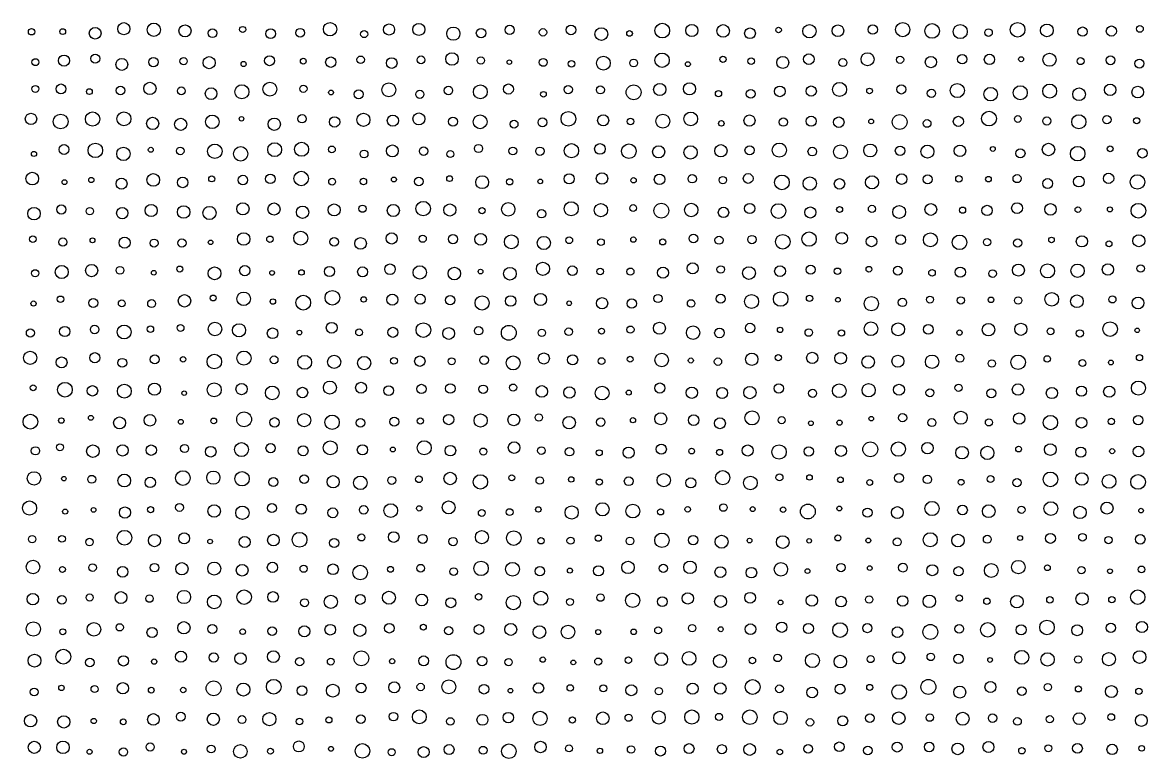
# Model space of a CAD drawing. Extents: x -295 to 305, y -195 to 205.
# Drawn here: x 5.3 to 80.5, y 105.4 to 154.6 of the extents above; entities that cross this region are included whole.
import ezdxf

# ---------------------------------------------------------------- set-up
doc = ezdxf.new("R2010")
doc.units = 0

msp = doc.modelspace()

# ---------------------------------------------------------------- linework, layer by layer
at = {"layer": 'VIA'}
for centre, radius in [((5.9372, 153.9882), 0.2149), ((8.0164, 153.999), 0.1956), ((10.1874, 153.8931), 0.3927), ((12.0998, 154.194), 0.4075), ((14.1066, 154.1244), 0.4439), ((16.1927, 154.0458), 0.4045), ((18.0276, 153.8898), 0.2916), ((20.049, 154.1417), 0.2048), ((21.9223, 153.8586), 0.3265), ((23.8944, 153.9272), 0.2885), ((25.8868, 154.1586), 0.4456), ((29.8367, 154.1392), 0.37), ((31.8237, 154.1447), 0.4002), ((34.1309, 153.8634), 0.4449), ((35.9818, 153.8987), 0.314), ((37.8978, 154.1151), 0.3083), ((40.1242, 153.9507), 0.2502), ((41.9966, 154.1127), 0.3208), ((44.0271, 153.8322), 0.4259), ((48.0953, 154.0703), 0.4932), ((50.0746, 154.0744), 0.4054), ((52.1696, 154.046), 0.4199), ((53.9627, 153.8873), 0.3588), ((55.8753, 154.1061), 0.1838), ((57.9379, 154.0261), 0.4475), ((59.839, 154.0572), 0.3902), ((62.1713, 154.1378), 0.3178), ((64.1742, 154.1329), 0.4742), ((66.138, 154.0449), 0.4886), ((68.0201, 153.9998), 0.4702), ((69.9092, 153.9318), 0.2536), ((71.8565, 154.1204), 0.4895), ((73.8093, 154.0803), 0.4264), ((76.1965, 154.0001), 0.3097), ((78.1229, 154.0379), 0.3384), ((80.0259, 154.1833), 0.2299), ((28.17, 153.8337), 0.236), ((45.9117, 153.8772), 0.1907), ((6.1921, 151.9565), 0.23), ((8.1045, 152.0616), 0.3731), ((10.1902, 152.1919), 0.3013), ((11.9709, 151.8073), 0.3974), ((14.0841, 151.9594), 0.3175), ((16.0997, 152.0228), 0.2421), ((17.8027, 151.9226), 0.4064), ((20.1096, 151.833), 0.1707), ((21.8449, 152.0536), 0.3342), ((24.1003, 152.023), 0.1947), ((25.9391, 151.9557), 0.3465), ((27.9346, 152.1193), 0.2468), ((30.0104, 151.8978), 0.3549), ((31.9742, 152.1117), 0.2591), ((34.04, 152.1716), 0.42), ((35.9742, 152.0706), 0.2471), ((37.8763, 151.9578), 0.153), ((40.1386, 151.9405), 0.2614), ((42.0294, 151.8441), 0.2239), ((44.1623, 151.8879), 0.4616), ((46.184, 151.9006), 0.2618), ((48.0861, 152.0839), 0.4795), ((49.8122, 151.8219), 0.1647), ((52.1571, 152.1453), 0.2143), ((54.04, 152.0299), 0.2222), ((56.1527, 151.9413), 0.4052), ((57.8936, 152.159), 0.3546), ((60.1727, 151.9266), 0.2655), ((61.8238, 152.1525), 0.4353), ((63.9969, 152.1205), 0.2441), ((66.0563, 151.9595), 0.3732), ((68.1507, 152.1543), 0.315), ((69.9708, 152.1404), 0.3454), ((72.0893, 152.1539), 0.1662), ((73.9901, 152.1181), 0.439), ((76.0655, 152.0257), 0.2329), ((78.0639, 152.0839), 0.2958), ((79.997, 151.8619), 0.2995), ((7.9025, 150.1659), 0.3327), ((13.8453, 150.1989), 0.4136), ((19.9945, 149.9756), 0.4732), ((21.8687, 150.1533), 0.4623), ((24.1076, 150.1768), 0.2414), ((29.8229, 150.1011), 0.4661), ((35.9389, 149.9694), 0.4629), ((37.8122, 150.1593), 0.3379), ((46.1833, 149.9414), 0.4971), ((47.9331, 150.1302), 0.4102), ((49.9238, 150.1735), 0.4055), ((59.9489, 150.1307), 0.4707), ((64.0813, 150.1369), 0.3111), ((67.8213, 150.0593), 0.4715), ((73.9973, 150.0224), 0.4662), ((78.0411, 150.1081), 0.3804), ((6.1901, 150.1655), 0.2358), ((9.8012, 149.9851), 0.1941), ((11.886, 150.0642), 0.2877), ((15.9486, 150.0361), 0.2623), ((17.9368, 149.8519), 0.3922), ((25.9553, 149.9271), 0.1602), ((27.8068, 149.8089), 0.3023), ((31.8937, 149.8056), 0.275), ((33.8026, 150.0594), 0.2837), ((40.1538, 149.8094), 0.187), ((41.8098, 150.1196), 0.2803), ((43.9662, 150.1038), 0.2652), ((51.8592, 149.8506), 0.2102), ((54.0122, 149.8355), 0.2946), ((55.9543, 150.0029), 0.3552), ((58.0588, 150.0246), 0.3415), ((61.9544, 150.0306), 0.1875), ((66.0941, 149.8705), 0.2792), ((70.0466, 149.8138), 0.4524), ((72.0338, 149.9129), 0.4692), ((75.9651, 149.8121), 0.4231), ((79.8852, 149.9527), 0.3915), ((5.8956, 148.1592), 0.3819), ((7.8797, 147.9856), 0.493), ((10.0142, 148.1508), 0.4783), ((12.1108, 148.1627), 0.466), ((14.0308, 147.861), 0.407), ((15.9032, 147.8006), 0.4066), ((18.0161, 147.9665), 0.4522), ((19.9707, 148.1699), 0.1508), ((22.1632, 147.8095), 0.4125), ((24.0186, 148.1707), 0.2759), ((26.1937, 147.9558), 0.3467), ((28.1198, 148.0995), 0.4381), ((30.0873, 148.0454), 0.3753), ((31.8289, 148.1614), 0.4004), ((34.1024, 147.9774), 0.3042), ((35.9201, 147.9723), 0.4635), ((40.0904, 147.9321), 0.2978), ((41.8245, 148.1645), 0.493), ((44.1494, 148.0642), 0.3704), ((45.9809, 147.9831), 0.2191), ((48.1385, 148.0142), 0.463), ((50.001, 148.1593), 0.4577), ((53.9295, 148.0517), 0.3733), ((56.1922, 147.949), 0.2769), ((58.054, 148.0033), 0.3382), ((59.8989, 147.9402), 0.3534), ((63.9668, 147.9563), 0.4956), ((67.8927, 147.9962), 0.3376), ((69.9445, 148.1832), 0.4939), ((71.8694, 148.1567), 0.2253), ((73.8039, 148.0221), 0.2686), ((75.9482, 147.9701), 0.4733), ((77.8202, 148.1095), 0.2777), ((79.8168, 148.0373), 0.2064), ((38.1894, 147.8084), 0.2644), ((52.0486, 147.86), 0.1853), ((62.0634, 147.994), 0.1604), ((65.8031, 147.8594), 0.2598), ((6.095, 145.8196), 0.1734), ((8.1064, 146.1159), 0.3301), ((10.1986, 146.0563), 0.4864), ((12.0742, 145.8204), 0.4492), ((13.9044, 146.0985), 0.1641), ((15.8775, 146.0206), 0.2544), ((18.1855, 145.9955), 0.4819), ((19.9146, 145.8251), 0.4827), ((22.1856, 146.1061), 0.4652), ((23.9892, 146.1286), 0.4695), ((26.0162, 146.1242), 0.2238), ((28.1617, 145.8159), 0.2635), ((30.0558, 146.0221), 0.398), ((32.147, 146.0058), 0.2842), ((33.9302, 145.8137), 0.2286), ((35.8145, 146.1811), 0.2729), ((38.1132, 146.0155), 0.261), ((39.9161, 146.0007), 0.2784), ((42.0272, 146.0311), 0.4764), ((43.9333, 146.1527), 0.3557), ((45.866, 146.0035), 0.4895), ((47.8584, 145.9608), 0.4044), ((49.9887, 145.9233), 0.445), ((52.0178, 146.0278), 0.4112), ((53.9384, 146.0611), 0.3097), ((55.9238, 146.0759), 0.474), ((58.1293, 145.9732), 0.2885), ((60.0121, 145.9552), 0.4664), ((62.001, 146.0514), 0.4312), ((63.9965, 146.0282), 0.3182), ((65.8258, 145.9745), 0.4341), ((67.9997, 146.03), 0.3851), ((70.1984, 146.1527), 0.1598), ((72.0429, 145.8566), 0.3051), ((73.9208, 146.1114), 0.4167), ((75.8684, 145.8352), 0.4865), ((78.0401, 146.159), 0.1914), ((80.197, 145.865), 0.3195), ((5.9828, 144.1698), 0.4262), ((14.0737, 144.0777), 0.4251), ((21.8983, 144.1521), 0.318), ((23.9615, 144.1755), 0.4837), ((41.8763, 144.1533), 0.3377), ((44.0679, 144.1762), 0.3826), ((47.9167, 144.1198), 0.349), ((50.1063, 144.1601), 0.281), ((53.8438, 144.177), 0.3263), ((56.0965, 143.9151), 0.4929), ((64.1, 144.1358), 0.3522), ((65.8426, 144.1202), 0.2993), ((71.8193, 144.1707), 0.2732), ((77.9371, 144.1867), 0.3442), ((79.8643, 143.946), 0.4863), ((8.1403, 143.9292), 0.1622), ((9.9287, 144.0759), 0.1731), ((11.9489, 143.8278), 0.3669), ((16.039, 143.9113), 0.3504), ((17.9778, 144.1511), 0.2025), ((20.0633, 144.0754), 0.3157), ((26.0234, 143.9628), 0.2247), ((28.1174, 143.9734), 0.2167), ((30.1588, 144.1094), 0.1659), ((31.8279, 143.9792), 0.2871), ((33.8801, 144.1678), 0.1937), ((36.0613, 143.9289), 0.4316), ((37.8922, 143.9537), 0.2062), ((39.9439, 143.9848), 0.1565), ((46.1812, 144.0543), 0.1779), ((52.1449, 144.0683), 0.2498), ((57.9611, 143.8363), 0.4482), ((59.9481, 143.8167), 0.3491), ((62.1211, 143.9192), 0.4378), ((67.927, 144.1531), 0.2135), ((69.9036, 144.1313), 0.1872), ((73.8662, 143.8384), 0.3308), ((75.9527, 143.9708), 0.3608), ((6.1026, 141.8258), 0.417), ((7.9244, 142.1052), 0.3052), ((9.8298, 141.9944), 0.2429), ((12, 141.8606), 0.3795), ((13.9286, 142.0328), 0.4063), ((16.0998, 141.934), 0.4175), ((17.8267, 141.8735), 0.4408), ((20.0643, 142.1488), 0.407), ((22.1429, 142.1333), 0.4061), ((24.0554, 141.9161), 0.4132), ((26.1655, 142.0723), 0.4021), ((28.0546, 142.1572), 0.2426), ((30.1199, 142.0311), 0.4061), ((32.116, 142.1604), 0.4853), ((33.9007, 142.0703), 0.404), ((36.051, 142.0218), 0.2071), ((37.8031, 142.1162), 0.4497), ((42.0132, 142.1558), 0.4701), ((44.0001, 142.0554), 0.4436), ((46.1539, 142.1991), 0.2282), ((48.0332, 142.0221), 0.4973), ((50.0362, 142.0711), 0.4482), ((52.1928, 141.907), 0.347), ((53.9429, 142.1705), 0.3444), ((55.871, 141.9992), 0.4922), ((57.9998, 141.9036), 0.371), ((59.9543, 142.1027), 0.1977), ((62.1179, 142.1406), 0.2414), ((63.9347, 141.9315), 0.4299), ((66.0526, 142.1039), 0.3928), ((68.1723, 142.0578), 0.2072), ((69.8111, 142.0377), 0.3472), ((71.8173, 142.1929), 0.3618), ((74.05, 142.1095), 0.3849), ((75.8865, 142.0917), 0.1887), ((78.0274, 142.1086), 0.1674), ((79.9287, 142.0188), 0.4945), ((40.0315, 141.8166), 0.2794), ((23.9256, 140.1852), 0.4684), ((6.0254, 140.1128), 0.2224), ((8.0249, 139.9253), 0.2772), ((10.0079, 140.04), 0.1656), ((12.1545, 139.8838), 0.3741), ((14.1258, 139.8546), 0.2687), ((15.9874, 139.8623), 0.2764), ((17.9026, 139.9064), 0.1537), ((20.1122, 140.1298), 0.4196), ((21.8727, 140.1128), 0.2159), ((26.1671, 139.9406), 0.2817), ((27.9302, 139.8328), 0.3888), ((30.0086, 140.1719), 0.3767), ((32.0842, 140.1512), 0.2409), ((34.1048, 140.1224), 0.308), ((35.9611, 140.1084), 0.3922), ((38.0105, 139.9372), 0.4658), ((40.1767, 139.8665), 0.4412), ((41.8783, 140.0496), 0.2281), ((43.9995, 139.9212), 0.2257), ((46.1669, 140.0895), 0.1799), ((48.1283, 139.9312), 0.2008), ((50.1791, 140.1648), 0.29), ((51.8936, 140.0475), 0.2733), ((54.096, 140.0894), 0.282), ((56.1518, 139.945), 0.4873), ((57.9151, 140.1227), 0.4825), ((60.0977, 140.1807), 0.3913), ((62.0863, 139.9663), 0.3538), ((64.0382, 140.0785), 0.3263), ((66.0235, 140.0702), 0.4662), ((67.9703, 139.9062), 0.4896), ((69.8156, 139.9165), 0.24), ((71.8619, 139.8585), 0.2741), ((74.1187, 140.0658), 0.1877), ((76.152, 139.9707), 0.3757), ((77.9661, 139.81), 0.1967), ((79.9571, 140.0152), 0.4045), ((9.9522, 138.018), 0.4095), ((29.8977, 138.1058), 0.3548), ((40.1235, 138.1402), 0.4408), ((50.1303, 138.1629), 0.3694), ((58.0223, 138.0791), 0.3081), ((71.9077, 138.0484), 0.4008), ((73.859, 137.9997), 0.4717), ((75.8596, 138.0085), 0.4468), ((77.8957, 138.0892), 0.3784), ((80.081, 138.1564), 0.2499), ((6.1739, 137.8384), 0.2399), ((7.9537, 137.9223), 0.439), ((11.8461, 138.0372), 0.2606), ((14.1044, 137.8718), 0.1607), ((15.8462, 138.1204), 0.1989), ((18.1688, 137.8307), 0.4289), ((20.1914, 138.0126), 0.3455), ((22.0128, 137.8617), 0.158), ((23.9794, 137.8936), 0.1835), ((25.8523, 137.9581), 0.342), ((28.0642, 137.9336), 0.3306), ((31.8892, 137.8957), 0.4466), ((34.1993, 137.8197), 0.421), ((35.948, 137.953), 0.1571), ((37.9136, 137.8034), 0.4239), ((42.0946, 138.0063), 0.3221), ((43.9481, 137.9621), 0.219), ((45.9689, 137.949), 0.2399), ((48.1494, 137.8759), 0.3694), ((52.0048, 138.0936), 0.2497), ((53.8964, 137.85), 0.4277), ((55.9742, 137.9783), 0.3617), ((59.8138, 137.9725), 0.2165), ((61.9149, 138.108), 0.1933), ((63.845, 138.009), 0.2962), ((66.1315, 137.8607), 0.2216), ((68.0236, 137.9111), 0.3444), ((70.1817, 137.8198), 0.2563), ((7.8721, 136.102), 0.2155), ((10.0583, 135.8533), 0.3005), ((16.1568, 135.9948), 0.4199), ((18.0753, 136.1822), 0.1963), ((20.1143, 136.132), 0.4525), ((22.0684, 135.9469), 0.1813), ((24.0984, 135.8751), 0.495), ((26.0452, 136.1982), 0.4904), ((28.1353, 136.0885), 0.1841), ((30.0555, 136.0714), 0.3671), ((31.9186, 136.0984), 0.3371), ((33.9194, 136.0398), 0.3133), ((36.0528, 135.8531), 0.473), ((37.9665, 135.9812), 0.3524), ((39.9625, 136.0825), 0.4073), ((44.0723, 135.8329), 0.3786), ((47.8142, 136.1528), 0.2756), ((52.0046, 136.1314), 0.3024), ((54.0694, 135.9482), 0.4682), ((56.0127, 136.1152), 0.4851), ((57.9455, 136.1565), 0.2117), ((59.8429, 136.0653), 0.1532), ((62.0778, 135.807), 0.4804), ((64.1492, 135.8874), 0.2817), ((65.9944, 136.0755), 0.231), ((68.0592, 136.0246), 0.2455), ((70.0751, 136.0637), 0.1855), ((71.891, 136.0183), 0.2426), ((74.1378, 136.098), 0.4546), ((75.815, 135.969), 0.4235), ((78.1954, 136.0851), 0.235), ((79.9048, 135.8508), 0.3955), ((6.0651, 135.8113), 0.1737), ((11.9667, 135.8261), 0.2303), ((13.9616, 135.8092), 0.2641), ((41.8727, 135.8322), 0.1535), ((46.0559, 135.8078), 0.3144), ((50.0277, 135.8174), 0.253), ((5.856, 133.8438), 0.2703), ((8.1502, 133.9431), 0.3446), ((10.1526, 134.0846), 0.2872), ((12.1276, 133.9117), 0.465), ((13.8806, 134.0988), 0.216), ((15.893, 134.1792), 0.2304), ((18.1952, 134.1098), 0.4517), ((19.8036, 134.0224), 0.4409), ((22.0475, 133.8233), 0.3557), ((23.8455, 133.869), 0.1584), ((26.0002, 134.1936), 0.3617), ((27.8349, 133.8818), 0.2296), ((30.0945, 133.8869), 0.3365), ((32.1297, 134.0351), 0.4896), ((33.8231, 133.8121), 0.3942), ((35.8157, 133.9949), 0.2789), ((37.8388, 133.8549), 0.4956), ((40.0458, 133.8579), 0.2414), ((41.8478, 133.9261), 0.2518), ((44.0411, 133.9704), 0.1979), ((45.9696, 134.0681), 0.2408), ((47.9117, 134.1655), 0.3993), ((50.1577, 133.8631), 0.449), ((51.9229, 133.8483), 0.3218), ((53.9716, 134.1757), 0.3169), ((55.9797, 134.0523), 0.1809), ((57.8944, 133.8751), 0.2523), ((60.0763, 133.8421), 0.2146), ((62.0489, 134.1277), 0.4549), ((63.8683, 134.0892), 0.432), ((65.8797, 134.0834), 0.327), ((67.9715, 133.8695), 0.1777), ((69.9064, 134.0652), 0.4214), ((72.074, 134.0922), 0.407), ((74.0599, 133.956), 0.2253), ((76.0105, 133.8169), 0.2436), ((78.0373, 134.1039), 0.4856), ((79.8502, 134.0183), 0.1513), ((5.8462, 132.1822), 0.4407), ((10.1646, 132.1904), 0.3419), ((14.1735, 132.0762), 0.3011), ((18.1531, 131.9307), 0.488), ((20.1354, 132.163), 0.4724), ((40.1808, 132.1398), 0.3707), ((42.1076, 132.0472), 0.3391), ((48.0604, 132.0361), 0.4539), ((54.0849, 132.0834), 0.4123), ((55.8533, 132.1932), 0.2121), ((58.1301, 132.1746), 0.3787), ((60.024, 132.1557), 0.3897), ((66.1359, 131.9207), 0.45), ((67.9949, 132.1515), 0.2684), ((71.8858, 131.8847), 0.4849), ((80.0019, 132.1946), 0.2066), ((7.9393, 131.8746), 0.3656), ((11.998, 131.8493), 0.2981), ((16.066, 132.084), 0.1836), ((22.1494, 132.0518), 0.26), ((24.1948, 131.8829), 0.4654), ((26.1606, 131.91), 0.4398), ((28.1718, 131.8321), 0.4449), ((30.1605, 131.9811), 0.2279), ((31.8898, 131.9596), 0.3472), ((34.0159, 131.9521), 0.2357), ((36.1841, 132.0209), 0.2886), ((38.1284, 131.8418), 0.466), ((44.0405, 131.9646), 0.2257), ((45.9533, 132.0892), 0.1978), ((50.0078, 132.0048), 0.1709), ((51.8216, 131.9263), 0.2475), ((61.8622, 131.902), 0.4188), ((63.8528, 131.9532), 0.4052), ((70.1342, 131.806), 0.2476), ((73.8349, 132.1091), 0.2168), ((76.1906, 131.8328), 0.2293), ((78.09, 131.8685), 0.1604), ((6.0424, 130.1793), 0.1953), ((8.166, 130.0479), 0.4937), ((10.0071, 129.9756), 0.3494), ((12.1371, 129.9509), 0.4674), ((14.1584, 130.0868), 0.4054), ((18.1478, 130.0383), 0.4656), ((19.973, 130.0948), 0.377), ((22.0259, 129.8378), 0.4569), ((24.0458, 129.8593), 0.3523), ((25.8829, 130.1904), 0.4382), ((27.9648, 130.1824), 0.3672), ((29.8036, 129.9875), 0.3253), ((31.9984, 130.1018), 0.3086), ((33.9285, 130.1299), 0.3192), ((36.123, 130.0821), 0.2819), ((38.1297, 130.1946), 0.2361), ((40.0467, 129.9355), 0.3866), ((41.8878, 129.8661), 0.3779), ((44.079, 129.8248), 0.4588), ((47.933, 130.1635), 0.3386), ((50.0752, 129.8512), 0.3796), ((52.1033, 129.8319), 0.3673), ((53.956, 129.8583), 0.4156), ((55.8849, 130.1331), 0.3128), ((59.9303, 129.9781), 0.4548), ((61.8951, 130.0117), 0.4438), ((63.9248, 130.0489), 0.3641), ((67.9063, 130.1799), 0.2405), ((71.8828, 130.0585), 0.3837), ((74.1461, 129.8242), 0.3722), ((76.1264, 129.9531), 0.3426), ((77.9785, 129.9171), 0.3723), ((79.9285, 130.1602), 0.4713), ((16.1414, 129.8178), 0.1506), ((45.8607, 129.8602), 0.1682), ((58.1472, 129.8102), 0.2697), ((65.9902, 129.8446), 0.2629), ((70.1002, 129.8099), 0.2946), ((54.1008, 128.1651), 0.4742), ((68.0547, 128.1736), 0.4328), ((5.8589, 127.9095), 0.495), ((7.9255, 127.9851), 0.1823), ((9.9006, 128.1723), 0.1639), ((11.8224, 127.83), 0.4004), ((13.851, 128.0054), 0.3856), ((15.9133, 127.9034), 0.1637), ((18.1141, 127.9616), 0.1904), ((20.1441, 128.0737), 0.496), ((22.1766, 127.8675), 0.3139), ((24.1542, 128.0143), 0.4408), ((26.0298, 127.873), 0.4793), ((27.9314, 127.8395), 0.2854), ((30.1797, 127.912), 0.2979), ((31.9226, 127.9585), 0.2061), ((33.82, 128.0535), 0.3444), ((35.9561, 127.993), 0.4401), ((38.1731, 128.033), 0.3928), ((39.8481, 128.193), 0.2394), ((41.8778, 127.8493), 0.418), ((43.9858, 127.8794), 0.2825), ((46.1399, 128.0084), 0.1749), ((47.9992, 128.1061), 0.4017), ((50.1986, 128.0131), 0.3541), ((51.9562, 127.8036), 0.3611), ((56.0791, 128.0162), 0.2397), ((58.0354, 127.8091), 0.1615), ((59.949, 127.8489), 0.1747), ((62.0679, 128.111), 0.1528), ((64.1642, 128.1758), 0.2735), ((66.1212, 127.8497), 0.2672), ((69.9339, 127.8617), 0.2362), ((71.9604, 128.122), 0.3779), ((74.0517, 127.8532), 0.4798), ((76.1287, 127.8454), 0.3568), ((78.1214, 127.9267), 0.2112), ((79.9146, 128.0168), 0.3137), ((7.8317, 126.1999), 0.2296), ((10.0355, 125.9402), 0.4194), ((12.0193, 125.9945), 0.3792), ((13.9402, 126.007), 0.3463), ((16.161, 126.1186), 0.2688), ((19.9677, 126.0443), 0.466), ((21.916, 126.1396), 0.3089), ((25.9048, 126.1655), 0.4666), ((28.054, 126.0298), 0.342), ((32.1844, 126.167), 0.4708), ((38.1969, 126.1775), 0.39), ((48.0356, 126.0791), 0.3381), ((53.8088, 125.9846), 0.3711), ((55.9052, 125.8858), 0.4826), ((62.0038, 126.0602), 0.4965), ((63.882, 126.0794), 0.4792), ((65.8306, 126.1463), 0.3811), ((74.0432, 126.0458), 0.3901), ((6.194, 125.9624), 0.2756), ((17.9104, 125.9028), 0.3567), ((24.0881, 125.9657), 0.3299), ((30.0852, 126.054), 0.1648), ((33.9343, 125.9764), 0.3531), ((36.1314, 125.9167), 0.2354), ((40.0159, 125.9815), 0.254), ((41.8965, 125.9042), 0.2862), ((43.8876, 125.8328), 0.1996), ((45.8498, 125.8431), 0.3742), ((50.0624, 125.946), 0.1913), ((51.9312, 125.8553), 0.2015), ((57.8911, 125.9189), 0.3154), ((60.0448, 125.9599), 0.3675), ((68.1387, 125.8388), 0.4209), ((69.8337, 125.8225), 0.4414), ((71.9182, 126.0804), 0.1936), ((76.0851, 125.8734), 0.3401), ((78.174, 125.9417), 0.1685), ((79.9332, 125.9186), 0.3589), ((6.1006, 124.12), 0.4491), ((8.0959, 124.097), 0.1515), ((9.9597, 124.0583), 0.2645), ((12.1301, 123.9772), 0.4265), ((13.8711, 123.8504), 0.3495), ((16.0535, 124.1424), 0.489), ((18.0868, 124.1695), 0.4441), ((20.0078, 124.0958), 0.4804), ((22.1067, 123.8714), 0.3015), ((24.1634, 124.0699), 0.2925), ((26.0962, 123.8936), 0.4093), ((27.9182, 123.8221), 0.4502), ((30.0126, 123.9865), 0.2668), ((31.8329, 124.0595), 0.2215), ((33.9156, 124.1088), 0.4165), ((35.9423, 123.8858), 0.4787), ((38.0344, 124.1594), 0.1972), ((39.9075, 123.9756), 0.2501), ((42.0099, 124.0499), 0.1798), ((45.8532, 123.9267), 0.291), ((48.1998, 124.001), 0.4462), ((50.0083, 123.8169), 0.3357), ((52.1427, 124.1627), 0.4756), ((53.9939, 123.8164), 0.4542), ((55.9356, 124.1856), 0.2341), ((57.9417, 124.1811), 0.1833), ((60.0118, 124.0268), 0.1882), ((63.926, 124.1482), 0.307), ((65.8284, 124.0495), 0.2789), ((70.0443, 124.073), 0.2292), ((71.8131, 123.8357), 0.2708), ((74.0485, 124.0538), 0.4889), ((76.1438, 124.082), 0.418), ((77.9688, 123.9149), 0.4554), ((79.906, 123.8803), 0.4894), ((43.8911, 123.8715), 0.2069), ((61.9675, 123.8489), 0.1958), ((68.0764, 123.8626), 0.1936), ((5.8013, 122.1359), 0.4723), ((33.8173, 122.1794), 0.4311), ((8.1832, 121.9003), 0.169), ((10.0785, 122.0135), 0.1592), ((12.1791, 121.8371), 0.3765), ((13.8923, 122.0258), 0.2051), ((15.8246, 122.1759), 0.2676), ((18.1411, 121.9348), 0.4164), ((20.0273, 121.8187), 0.4468), ((22.0007, 122.1312), 0.2994), ((23.967, 122.0652), 0.3384), ((26.0702, 121.8155), 0.3299), ((28.1375, 122.0192), 0.2892), ((29.9474, 121.9654), 0.462), ((31.8534, 122.115), 0.178), ((36.0344, 121.8087), 0.23), ((37.8947, 121.8636), 0.2283), ((39.8146, 122.0435), 0.181), ((42.0425, 121.8398), 0.4437), ((44.1068, 122.0525), 0.4424), ((46.131, 121.9332), 0.4617), ((47.9838, 121.8814), 0.205), ((49.8009, 122.0487), 0.183), ((52.1896, 122.1715), 0.2529), ((54.1413, 122.0649), 0.1644), ((56.1771, 122.0271), 0.1824), ((57.8304, 121.904), 0.4955), ((59.935, 122.1037), 0.1631), ((61.8173, 121.8275), 0.3102), ((63.8149, 121.8341), 0.3955), ((66.1325, 122.1059), 0.4749), ((68.1696, 122.0025), 0.3244), ((69.9243, 121.9246), 0.4285), ((72.1104, 122.0221), 0.241), ((74.0774, 122.1015), 0.46), ((76.0239, 121.8458), 0.4152), ((77.8292, 122.1319), 0.402), ((80.1047, 121.962), 0.1559), ((12.1484, 120.152), 0.4918), ((14.1575, 119.9591), 0.4078), ((16.1379, 120.109), 0.3658), ((22.1063, 119.9939), 0.3901), ((23.8485, 120.0137), 0.4942), ((27.9827, 120.1678), 0.2332), ((30.1465, 120.196), 0.3557), ((32.088, 120.0761), 0.302), ((36.0415, 120.1899), 0.4368), ((38.1723, 120.1245), 0.4869), ((48.0763, 119.9806), 0.4843), ((59.8373, 120.1419), 0.2032), ((66.0152, 120.0153), 0.4693), ((67.867, 119.9626), 0.4199), ((74.0483, 120.1071), 0.3327), ((76.1912, 120.1845), 0.2548), ((80.0536, 120.0446), 0.3171), ((5.9722, 120.0543), 0.2471), ((7.9671, 120.0782), 0.2287), ((9.81, 119.8609), 0.251), ((17.866, 119.9003), 0.1544), ((20.1753, 119.8614), 0.3695), ((26.1644, 119.8013), 0.3036), ((34.1131, 119.893), 0.2788), ((39.9881, 119.946), 0.21), ((41.9672, 119.9545), 0.2406), ((43.8305, 120.1223), 0.2088), ((45.9411, 119.9342), 0.2608), ((50.1639, 119.9909), 0.3162), ((52.0688, 119.8832), 0.4348), ((53.9317, 119.9636), 0.1586), ((56.1509, 119.8634), 0.4231), ((57.9187, 119.9466), 0.1523), ((61.8739, 119.9651), 0.1663), ((63.8066, 119.8717), 0.2685), ((69.8288, 120.0473), 0.266), ((72.02, 120.1328), 0.1674), ((77.9294, 119.9957), 0.2428), ((6.031, 118.1951), 0.4523), ((8.0002, 118.0281), 0.201), ((10.0154, 118.1571), 0.2561), ((12.0267, 117.8735), 0.3546), ((14.1503, 118.1493), 0.2843), ((15.9869, 118.0748), 0.4131), ((18.1489, 118.0861), 0.4376), ((20.0139, 117.9754), 0.3922), ((22.0345, 118.1682), 0.3421), ((24.125, 118.08), 0.2423), ((26.0902, 118.0423), 0.3575), ((27.9063, 117.8209), 0.4871), ((29.9314, 118.0388), 0.1953), ((31.9495, 118.1132), 0.257), ((34.1512, 117.8879), 0.2576), ((35.987, 118.1004), 0.4836), ((38.0838, 118.0419), 0.4613), ((39.917, 117.9107), 0.3116), ((41.924, 117.952), 0.1682), ((43.8348, 117.9326), 0.3387), ((45.8083, 118.1678), 0.4123), ((48.1733, 118.1025), 0.273), ((49.9543, 118.1716), 0.4139), ((51.984, 117.8493), 0.3628), ((54.0573, 117.8128), 0.3537), ((56.0315, 118.0406), 0.4493), ((57.8067, 117.9178), 0.1594), ((60.0498, 118.1538), 0.2793), ((61.9681, 118.1179), 0.158), ((64.1902, 118.1498), 0.2909), ((66.1486, 117.9793), 0.369), ((67.9064, 117.9065), 0.31), ((70.0934, 117.9625), 0.4622), ((71.9048, 118.1886), 0.4495), ((73.8421, 118.1465), 0.1926), ((76.1183, 117.987), 0.2443), ((80.1342, 118.0344), 0.2224), ((78.0321, 117.9096), 0.1613), ((16.1262, 116.187), 0.4423), ((20.1459, 116.1794), 0.4833), ((79.8883, 116.1779), 0.4816), ((6.0155, 116.0467), 0.3843), ((7.9647, 115.9985), 0.2932), ((9.8207, 116.1514), 0.2366), ((11.9119, 116.149), 0.3983), ((13.8223, 116.0819), 0.2491), ((18.1487, 115.859), 0.4583), ((22.0768, 116.1909), 0.3559), ((24.188, 115.8021), 0.2634), ((25.9396, 115.8601), 0.4405), ((27.9092, 116.0235), 0.3291), ((29.8262, 116.1378), 0.4342), ((32.02, 115.9881), 0.3928), ((33.9624, 115.8069), 0.3333), ((35.8223, 116.1998), 0.2159), ((38.1424, 115.8096), 0.4736), ((39.9753, 116.1004), 0.4684), ((41.9261, 115.8566), 0.2344), ((43.9675, 116.1466), 0.2484), ((46.1227, 115.9592), 0.4771), ((48.1035, 115.8766), 0.3231), ((49.8013, 116.0941), 0.3823), ((51.9986, 115.8902), 0.3974), ((53.9713, 116.137), 0.3605), ((56.0044, 115.8237), 0.1571), ((58.1023, 115.9517), 0.3841), ((60.0513, 115.8765), 0.3575), ((61.9364, 116.0218), 0.2461), ((64.1696, 115.9212), 0.3478), ((65.9519, 115.8963), 0.417), ((67.9551, 116.1131), 0.2148), ((69.801, 115.9004), 0.2145), ((71.8029, 115.8756), 0.4227), ((74.0134, 115.9971), 0.2153), ((76.1614, 116.0546), 0.4121), ((78.1551, 116.0084), 0.2129), ((6.0542, 114.0502), 0.4796), ((10.1013, 114.0241), 0.4556), ((11.8286, 114.158), 0.2445), ((16.1189, 114.1295), 0.4138), ((18.0238, 114.0511), 0.2969), ((25.9029, 113.9992), 0.3565), ((27.876, 113.9559), 0.4061), ((29.8534, 114.0968), 0.3195), ((32.1284, 114.1708), 0.1969), ((35.8526, 114.0131), 0.3253), ((37.9708, 114.0181), 0.3955), ((50.0973, 114.1027), 0.2527), ((53.9969, 114.0311), 0.3565), ((56.0875, 114.1679), 0.3467), ((57.8697, 114.0778), 0.3359), ((59.9831, 113.9774), 0.488), ((61.8101, 114.1057), 0.3048), ((66.0168, 113.8522), 0.4964), ((67.9538, 114.0634), 0.2896), ((69.8551, 113.9913), 0.4855), ((72.0867, 113.9894), 0.3368), ((73.8183, 114.1526), 0.4856), ((75.8368, 113.9655), 0.3646), ((78.0886, 114.1242), 0.3066), ((80.1644, 114.179), 0.3728), ((8.0207, 113.8622), 0.2004), ((13.9905, 113.8115), 0.3405), ((20.0489, 113.8665), 0.1891), ((22.0195, 113.9047), 0.2881), ((24.1712, 113.893), 0.3689), ((33.8212, 113.9338), 0.2753), ((39.8885, 113.843), 0.4203), ((41.8029, 113.8503), 0.4521), ((43.8192, 113.8439), 0.1707), ((46.1864, 113.8573), 0.1828), ((47.8242, 113.9575), 0.2325), ((52.0063, 114.0313), 0.1633), ((63.8208, 113.8344), 0.3605), ((6.1325, 111.9324), 0.4273), ((8.0589, 112.1921), 0.4951), ((9.8358, 111.8051), 0.2869), ((12.0803, 111.9147), 0.3457), ((15.9227, 112.1943), 0.3699), ((18.1158, 112.1414), 0.3054), ((19.9046, 112.0703), 0.3873), ((22.1019, 112.1968), 0.3972), ((23.8547, 111.8568), 0.2745), ((25.9391, 111.8663), 0.2282), ((27.9845, 112.0858), 0.4964), ((30.0362, 111.8931), 0.1736), ((32.1492, 111.9166), 0.3304), ((34.1395, 111.8303), 0.4963), ((36.0502, 111.8963), 0.3154), ((37.8274, 111.8247), 0.2437), ((40.1053, 111.9989), 0.1766), ((43.8171, 111.8732), 0.2342), ((45.8331, 111.965), 0.2152), ((48.0326, 112.0275), 0.426), ((49.8888, 112.0822), 0.4574), ((51.9539, 111.8986), 0.4342), ((54.1241, 111.9423), 0.2138), ((55.8116, 112.1161), 0.2519), ((58.1393, 111.9351), 0.4724), ((60.0024, 111.8693), 0.4225), ((62.0248, 112.0326), 0.2342), ((63.9056, 112.1219), 0.4033), ((66.0523, 112.1845), 0.2543), ((67.895, 112.0464), 0.3154), ((70.0131, 111.9755), 0.1587), ((72.1294, 112.1498), 0.4648), ((73.8587, 112.013), 0.4466), ((75.9, 112.0067), 0.2491), ((77.9582, 112.0315), 0.4396), ((80.0087, 112.1696), 0.423), ((14.1285, 111.8668), 0.1777), ((42.1499, 111.8098), 0.1594), ((18.104, 110.0801), 0.4971), ((22.1258, 110.1823), 0.493), ((33.8299, 110.1784), 0.4594), ((54.14, 110.1722), 0.4949), ((65.8905, 110.1742), 0.4989), ((6.109, 109.8363), 0.261), ((7.933, 110.1102), 0.1817), ((10.1438, 110.0305), 0.2349), ((12.0381, 110.0834), 0.3809), ((13.936, 109.9566), 0.1943), ((16.0767, 109.9677), 0.1798), ((20.0931, 109.9981), 0.4348), ((24.0162, 109.9259), 0.3308), ((26.0735, 109.9243), 0.4295), ((27.9688, 110.1033), 0.3266), ((30.1796, 110.1425), 0.3682), ((31.9454, 110.1682), 0.2457), ((36.1811, 110.022), 0.3239), ((37.9489, 109.9242), 0.1546), ((39.8256, 110.0994), 0.3481), ((41.9482, 110.1021), 0.2181), ((44.1586, 110.0775), 0.2364), ((46.0304, 109.9515), 0.3679), ((47.8695, 109.8883), 0.2446), ((50.1295, 110.0613), 0.3692), ((51.9755, 110.072), 0.3848), ((55.9333, 110.0494), 0.2615), ((58.1152, 109.8006), 0.36), ((59.9876, 110.0261), 0.3273), ((61.9678, 110.1423), 0.2033), ((63.9328, 109.8342), 0.4899), ((67.9884, 109.8245), 0.3984), ((70.0404, 110.1673), 0.3686), ((72.1394, 109.891), 0.2938), ((73.8738, 110.1545), 0.2477), ((75.9148, 110.0407), 0.2006), ((78.1242, 109.8636), 0.4016), ((79.9598, 109.8753), 0.2133), ((5.8692, 107.9075), 0.4104), ((14.0774, 107.9993), 0.3869), ((15.9116, 108.1859), 0.2974), ((18.0869, 108.009), 0.4079), ((21.832, 108.0166), 0.4398), ((27.9509, 108.0157), 0.2912), ((30.134, 108.1852), 0.2864), ((31.8555, 108.1667), 0.465), ((36.0781, 107.973), 0.3668), ((37.8084, 108.1208), 0.3513), ((39.9257, 108.069), 0.4772), ((44.1241, 108.0779), 0.419), ((45.8462, 108.1118), 0.2369), ((47.862, 108.1282), 0.4397), ((50.0748, 108.1603), 0.4723), ((51.8924, 108.1647), 0.2392), ((53.9589, 108.1451), 0.4878), ((56.0069, 108.1011), 0.4521), ((61.9678, 108.0851), 0.2894), ((63.9078, 108.0847), 0.4188), ((65.9831, 108.1237), 0.2508), ((68.1818, 108.0431), 0.4331), ((70.1837, 108.0814), 0.2813), ((75.9684, 108.0504), 0.3973), ((78.1158, 108.1547), 0.2263), ((80.125, 107.9291), 0.399), ((8.0883, 107.8331), 0.4138), ((10.0934, 107.8943), 0.1776), ((12.0661, 107.8387), 0.1921), ((20.0048, 107.9905), 0.2629), ((23.8454, 107.8654), 0.2205), ((25.8116, 107.9693), 0.2065), ((33.9319, 107.8678), 0.2489), ((42.0878, 107.954), 0.2091), ((57.9748, 107.8031), 0.2473), ((60.1598, 107.9033), 0.3341), ((71.8443, 107.8681), 0.2573), ((74.0022, 108.0103), 0.2406), ((6.1194, 106.1338), 0.4035), ((8.0333, 106.1289), 0.4174), ((12.0793, 105.8223), 0.2769), ((13.8623, 106.1601), 0.2729), ((17.9412, 106.0189), 0.2577), ((19.8926, 105.8621), 0.4498), ((21.9052, 105.8724), 0.1961), ((23.8015, 106.1901), 0.3666), ((25.9517, 106.0325), 0.1643), ((28.0547, 105.8927), 0.4864), ((30.0102, 105.8065), 0.2373), ((32.1463, 105.8157), 0.3683), ((33.8455, 105.9857), 0.3337), ((36.1214, 105.9369), 0.2618), ((37.8451, 105.8712), 0.4856), ((39.9535, 106.1529), 0.3842), ((41.8693, 106.062), 0.2292), ((43.934, 105.8986), 0.177), ((46.0159, 105.9887), 0.2514), ((47.9786, 105.886), 0.3342), ((49.8932, 106.049), 0.3293), ((52.0825, 106.0096), 0.3033), ((53.9433, 105.9888), 0.3923), ((57.8506, 106.0339), 0.2886), ((59.9338, 106.1719), 0.3196), ((61.8407, 105.9181), 0.2943), ((63.802, 106.1491), 0.3301), ((65.9402, 106.1555), 0.3218), ((67.8483, 106.0291), 0.3871), ((69.9071, 106.1551), 0.3672), ((72.143, 105.9059), 0.2149), ((73.9063, 106.0685), 0.2283), ((75.8564, 106.0659), 0.3276), ((78.1763, 105.9943), 0.3475), ((80.1475, 106.0672), 0.1912), ((9.8168, 105.8349), 0.1679), ((16.1257, 105.8376), 0.1688), ((55.9555, 105.8199), 0.1865)]:
    msp.add_circle(centre, radius, dxfattribs=at)

doc.saveas('drawing.dxf')
